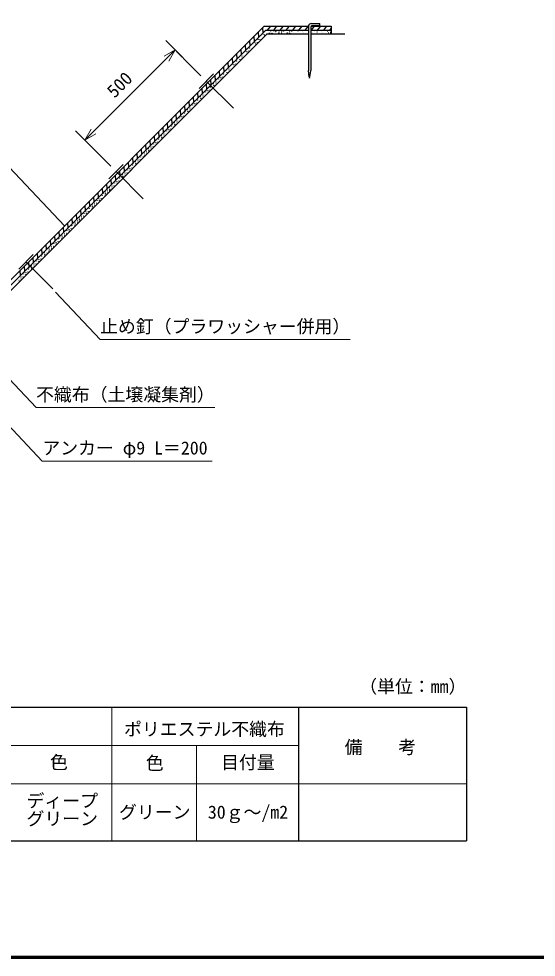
# Model space of a CAD drawing. Units: millimetres, scale not verified. Extents: x 200 to 8200, y 200 to 5825.
# Drawn here: x 2173 to 4200, y 200 to 3874 of the extents above; entities that cross this region are included whole.
import ezdxf
from ezdxf.enums import TextEntityAlignment as Align

# ---------------------------------------------------------------- set-up
doc = ezdxf.new("R2010")
doc.units = ezdxf.units.MM
doc.header["$LTSCALE"] = 20
for name, color, linetype, lineweight in [('C-MTR-FRAM', 5, 'Continuous', 25), ('C-MTR-LINE', 5, 'Continuous', 13), ('C-STR', 7, 'Continuous', 25), ('C-STR-DIM', 1, 'Continuous', 13), ('C-STR-HTXT', 1, 'Continuous', 13), ('C-TTL', 2, 'Continuous', 70)]:
    doc.layers.add(name, color=color, linetype=linetype, lineweight=lineweight)
doc.layers.add('C-MTR-TXT', color=5, linetype='Continuous')
doc.styles.add('ＭＳ ゴシック', font='')
doc.styles.get('ＭＳ ゴシック').set_extended_font_data('MS Gothic')

msp = doc.modelspace()

# ---------------------------------------------------------------- linework, layer by layer
at = {"layer": 'C-MTR-FRAM'}
for p, q in [((744.21, 1179.02), (3926.73, 1179.02)), ((3268.4, 1179.02), (3268.4, 656.02)), ((3926.73, 1179.02), (3926.73, 656.02)), ((744.21, 656.02), (3926.73, 656.02))]:
    msp.add_line(p, q, dxfattribs=at)
at = {"layer": 'C-MTR-LINE'}
for p, q in [((2538.09, 1179.02), (2538.09, 656.02)), ((1411.83, 1029.02), (3268.4, 1029.02)), ((2869.17, 1029.02), (2869.17, 656.02)), ((744.21, 879.02), (3926.73, 879.02))]:
    msp.add_line(p, q, dxfattribs=at)
at = {"layer": 'C-STR'}
for p, q in [((1860.33, 2571.38), (3134.26, 3845.31)), ((1870.36, 2560.2), (3140.48, 3830.31)), ((3110.54, 3821.59), (3112.25, 3802.08)), ((3127.51, 3838.56), (3129.22, 3819.05)), ((3134.26, 3845.31), (3307.69, 3845.31)), ((3140.48, 3830.31), (3307.69, 3830.31)), ((3159, 3845.31), (3146.41, 3830.31)), ((3183, 3845.31), (3170.41, 3830.31)), ((3208.23, 3845.31), (3195.64, 3830.31)), ((3232.23, 3845.31), (3219.64, 3830.31)), ((3257.46, 3845.31), (3244.87, 3830.31)), ((3281.46, 3845.31), (3268.87, 3830.31)), ((3306.69, 3845.31), (3294.1, 3830.31)), ((3307.69, 3846.5), (3307.69, 3671.4)), ((3316.69, 3841.4), (3316.69, 3671.4)), ((3316.69, 3830.31), (3396.69, 3830.31)), ((3330.69, 3845.31), (3318.1, 3830.31)), ((3318.58, 3845.31), (3396.69, 3845.31)), ((3319.21, 3855.38), (3352.16, 3855.38)), ((3352.16, 3846.38), (3322.1, 3846.38)), ((3354.69, 3845.31), (3342.1, 3830.31)), ((3352.16, 3846.38), (3352.16, 3855.38)), ((3361.51, 3845.31), (3376.2, 3845.31)), ((3378.69, 3845.31), (3366.1, 3830.31)), ((3396.69, 3838.16), (3390.1, 3830.31)), ((3396.69, 3845.31), (3396.69, 3815.31)), ((1880.97, 2549.59), (3146.69, 3815.31)), ((3076.6, 3787.65), (3078.3, 3768.14)), ((3093.57, 3804.62), (3095.27, 3785.11)), ((3146.69, 3815.31), (3307.69, 3815.31)), ((3316.69, 3815.31), (3450.87, 3815.31)), ((3042.66, 3753.71), (3044.36, 3734.2)), ((3059.63, 3770.68), (3061.33, 3751.17)), ((3008.72, 3719.76), (3010.42, 3700.26)), ((3025.69, 3736.74), (3027.39, 3717.23)), ((2974.77, 3685.82), (2976.48, 3666.32)), ((2991.74, 3702.79), (2993.45, 3683.29)), ((2936.02, 3658.29), (2879.45, 3601.72)), ((2940.83, 3651.88), (2942.54, 3632.38)), ((2957.8, 3668.85), (2959.51, 3649.35)), ((3310.69, 3646.4), (3307.69, 3671.4)), ((3310.69, 3646.4), (3312.19, 3641.4)), ((3312.19, 3641.4), (3313.69, 3646.4)), ((3313.69, 3646.4), (3316.69, 3671.4)), ((2889.92, 3600.97), (2891.63, 3581.46)), ((2906.89, 3617.94), (2908.6, 3598.43)), ((3013.8, 3523.93), (2907.74, 3630)), ((2923.86, 3634.91), (2925.57, 3615.41)), ((2855.98, 3567.03), (2857.69, 3547.52)), ((2872.95, 3584), (2874.66, 3564.49)), ((2822.04, 3533.09), (2823.75, 3513.58)), ((2839.01, 3550.06), (2840.72, 3530.55)), ((2788.1, 3499.15), (2789.8, 3479.64)), ((2805.07, 3516.12), (2806.78, 3496.61)), ((2754.16, 3465.21), (2755.86, 3445.7)), ((2771.13, 3482.18), (2772.83, 3462.67)), ((2720.22, 3431.26), (2721.92, 3411.76)), ((2737.19, 3448.24), (2738.89, 3428.73)), ((2703.25, 3414.29), (2704.95, 3394.79)), ((2635.36, 3346.41), (2637.07, 3326.91)), ((2652.33, 3363.38), (2654.04, 3343.88)), ((2669.3, 3380.35), (2671.01, 3360.85)), ((2601.42, 3312.47), (2603.13, 3292.96)), ((2618.39, 3329.44), (2620.1, 3309.93)), ((2582.47, 3303.73), (2525.9, 3247.16)), ((2660.75, 3169.88), (2554.69, 3275.95)), ((2567.48, 3278.53), (2569.19, 3259.02)), ((2584.45, 3295.5), (2586.16, 3275.99)), ((2533.54, 3244.59), (2535.25, 3225.08)), ((2550.51, 3261.56), (2552.22, 3242.05)), ((2499.6, 3210.65), (2501.31, 3191.14)), ((2516.57, 3227.62), (2518.28, 3208.11)), ((2465.66, 3176.71), (2467.36, 3157.2)), ((2482.63, 3193.68), (2484.33, 3174.17)), ((2414.75, 3125.79), (2416.45, 3106.29)), ((2431.72, 3142.77), (2433.42, 3123.26)), ((2448.69, 3159.74), (2450.39, 3140.23)), ((2380.8, 3091.85), (2382.51, 3072.35)), ((2397.78, 3108.82), (2399.48, 3089.32)), ((2346.86, 3057.91), (2348.57, 3038.41)), ((2363.83, 3074.88), (2365.54, 3055.38)), ((2312.92, 3023.97), (2314.63, 3004.46)), ((2329.89, 3040.94), (2331.6, 3021.44)), ((2278.98, 2990.03), (2280.69, 2970.52)), ((2295.95, 3007), (2297.66, 2987.49)), ((2229.92, 2951.18), (2173.35, 2894.61)), ((2245.04, 2956.09), (2246.75, 2936.58)), ((2262.01, 2973.06), (2263.72, 2953.55)), ((2194.13, 2905.18), (2195.83, 2885.67)), ((2307.2, 2816.33), (2201.13, 2922.39)), ((2211.1, 2922.15), (2212.81, 2902.64)), ((2228.07, 2939.12), (2229.78, 2919.61)), ((2177.16, 2888.21), (2178.86, 2868.7))]:
    msp.add_line(p, q, dxfattribs=at)
at = {"layer": 'C-STR', "color": 1}
msp.add_line((2686.27, 3397.32), (2687.98, 3377.82), dxfattribs=at)
at = {"layer": 'C-STR'}
for centre in [(3159.66, 3826.94), (3164.48, 3823.47), (3172.19, 3826.33), (3179.66, 3823.94), (3192.19, 3823.33), (3196.66, 3826.94), (3201.48, 3823.47), (3209.19, 3826.33), (3229.66, 3826.94), (3234.48, 3823.47), (3242.19, 3826.33), (3266.79, 3826.81), (3285.74, 3825.9), (3331.64, 3825.9), (3341.88, 3822.64), (3358.97, 3825.9), (3382.97, 3825.9), (3110.32, 3793.92), (3117.53, 3792.24), (3124.94, 3808.54), (3129.66, 3816.94), (3134.48, 3813.47), (3134.82, 3807.35), (3142.19, 3816.33), (3154.94, 3818.54), (3164.82, 3817.35), (3191.94, 3818.54), (3201.82, 3817.35), (3224.94, 3818.54), (3234.82, 3817.35), (3289.65, 3819.61), (3322.02, 3819.21), (3362.88, 3819.61), (3386.88, 3819.61), (3393.78, 3820.59), (3061.78, 3749.05), (3074.31, 3748.45), (3076.38, 3759.98), (3081.1, 3768.38), (3083.59, 3758.3), (3091, 3774.6), (3095.72, 3783), (3100.54, 3779.53), (3100.88, 3773.41), (3108.25, 3782.39), (3030.19, 3717.47), (3038.04, 3722.74), (3039.35, 3715.44), (3047.61, 3728.03), (3047.62, 3720.14), (3054.98, 3729.12), (3057.06, 3740.65), (3066.6, 3745.59), (3066.94, 3739.47), (2996.7, 3677.11), (3004.07, 3678.21), (3006.14, 3689.74), (3010.87, 3698.14), (3015.69, 3694.68), (3016.03, 3688.55), (3023.4, 3697.54), (3025.47, 3709.07), (3036.72, 3708.54), (2955.23, 3638.83), (2959.96, 3647.23), (2964.78, 3643.77), (2965.12, 3637.64), (2972.49, 3646.62), (2974.56, 3658.16), (2979.28, 3666.56), (2981.77, 3656.47), (2985.81, 3657.63), (2987.13, 3671.83), (2988.44, 3664.53), (2996.7, 3669.23), (2923.65, 3607.24), (2928.37, 3615.64), (2934.9, 3606.71), (2936.22, 3620.92), (2937.53, 3613.62), (2945.78, 3626.2), (2945.79, 3618.32), (2953.16, 3627.3), (2877.46, 3564.73), (2885.31, 3570.01), (2894.87, 3575.29), (2894.88, 3567.41), (2902.25, 3576.39), (2904.32, 3587.92), (2909.04, 3596.32), (2913.87, 3592.85), (2914.21, 3586.73), (2921.57, 3595.71), (2853.41, 3537.01), (2858.13, 3545.41), (2862.95, 3541.94), (2863.29, 3535.82), (2870.66, 3544.8), (2872.73, 3556.33), (2879.95, 3554.65), (2883.98, 3555.8), (2886.61, 3562.7), (2807.22, 3494.5), (2812.04, 3491.03), (2819.75, 3493.89), (2821.82, 3505.42), (2826.55, 3513.82), (2833.07, 3504.89), (2834.39, 3519.1), (2835.7, 3511.79), (2843.96, 3524.38), (2843.97, 3516.49), (2851.34, 3525.47), (2770.91, 3454.51), (2775.63, 3462.91), (2782.16, 3453.98), (2783.48, 3468.18), (2784.79, 3460.88), (2793.05, 3473.47), (2793.06, 3465.58), (2800.42, 3474.56), (2802.5, 3486.1), (2812.38, 3484.91), (2732.57, 3417.27), (2742.14, 3422.56), (2749.51, 3423.65), (2751.58, 3435.18), (2756.31, 3443.58), (2761.13, 3440.12), (2761.47, 3434), (2768.84, 3442.98), (2778.12, 3452.83), (2700.67, 3384.27), (2705.4, 3392.67), (2710.22, 3389.21), (2710.56, 3383.08), (2717.93, 3392.06), (2720, 3403.6), (2724.72, 3412), (2731.25, 3403.07), (2733.88, 3409.97), (2742.15, 3414.67), (2664.69, 3349.39), (2674.26, 3354.67), (2674.26, 3346.79), (2680.34, 3352.16), (2681.66, 3366.36), (2682.97, 3359.06), (2691.23, 3371.64), (2691.23, 3363.76), (2698.6, 3372.74), (2622.9, 3310.17), (2630.75, 3315.45), (2632.06, 3308.15), (2640.31, 3320.73), (2640.32, 3312.85), (2647.69, 3321.83), (2649.76, 3333.36), (2654.49, 3341.76), (2659.65, 3332.17), (2663.37, 3335.19), (2667.01, 3341.15), (2596.78, 3270.92), (2598.85, 3282.45), (2603.57, 3290.85), (2608.4, 3287.38), (2608.74, 3281.26), (2616.1, 3290.24), (2618.18, 3301.77), (2629.43, 3301.24), (2552.66, 3239.94), (2557.48, 3236.47), (2565.19, 3239.33), (2567.26, 3250.86), (2571.99, 3259.26), (2578.51, 3250.33), (2579.84, 3264.54), (2581.14, 3257.23), (2589.4, 3269.82), (2589.41, 3261.94), (2511.95, 3196.66), (2521.52, 3201.94), (2527.6, 3199.42), (2528.9, 3203.03), (2528.92, 3213.63), (2530.23, 3206.32), (2538.49, 3218.91), (2538.5, 3211.02), (2545.87, 3220), (2547.94, 3231.54), (2557.82, 3230.35), (2480.06, 3163.66), (2484.78, 3172.06), (2489.6, 3168.59), (2489.94, 3162.47), (2497.31, 3171.45), (2499.38, 3182.98), (2504.1, 3191.38), (2510.63, 3182.45), (2513.26, 3189.35), (2521.53, 3194.05), (2448.47, 3132.07), (2453.19, 3140.47), (2459.72, 3131.54), (2461.04, 3145.74), (2462.35, 3138.44), (2470.61, 3151.03), (2470.62, 3143.14), (2477.98, 3152.12), (2410.13, 3094.83), (2411.44, 3087.53), (2419.7, 3100.11), (2419.7, 3092.23), (2427.07, 3101.21), (2429.14, 3112.74), (2433.87, 3121.14), (2438.69, 3117.68), (2439.03, 3111.56), (2446.4, 3120.54), (2365.99, 3053.26), (2370.81, 3049.8), (2378.52, 3052.65), (2380.59, 3064.19), (2385.31, 3072.59), (2391.84, 3063.66), (2393.16, 3077.86), (2394.47, 3070.56), (2402.73, 3083.14), (2402.73, 3075.26), (2408.81, 3080.63), (2329.68, 3013.27), (2334.4, 3021.68), (2340.93, 3012.74), (2342.25, 3026.95), (2343.56, 3019.65), (2351.82, 3032.23), (2351.82, 3024.35), (2359.19, 3033.33), (2361.26, 3044.86), (2371.15, 3043.67), (2291.34, 2976.04), (2300.9, 2981.32), (2308.28, 2982.42), (2310.35, 2993.95), (2315.07, 3002.35), (2319.9, 2998.89), (2320.24, 2992.76), (2327.6, 3001.74), (2261.79, 2945.39), (2266.52, 2953.79), (2273.04, 2944.86), (2274.37, 2959.07), (2275.67, 2951.76), (2283.94, 2956.47), (2290.01, 2961.83), (2292.64, 2968.73), (2300.91, 2973.44), (2215.61, 2902.88), (2223.45, 2908.16), (2233.02, 2913.44), (2233.03, 2905.55), (2240.4, 2914.53), (2242.47, 2926.07), (2247.19, 2934.47), (2252.01, 2931), (2252.35, 2924.88), (2259.72, 2933.86), (2191.56, 2875.16), (2196.28, 2883.56), (2201.1, 2880.09), (2201.44, 2873.97), (2208.81, 2882.95), (2210.88, 2894.48), (2222.13, 2893.95), (2224.76, 2900.85), (2173.85, 2849.94), (2182.11, 2862.53), (2182.12, 2854.64), (2189.48, 2863.62)]:
    msp.add_circle(centre, 0.3, dxfattribs=at)
for centre, radius, start, end in [((3319.37, 3843.26), 12.12, 90.74558, 164.52089), ((3321.69, 3841.4), 5, 85.32404, 180)]:
    msp.add_arc(centre, radius, start, end, dxfattribs=at)
at = {"layer": 'C-STR-DIM'}
for p, q in [((2886.89, 3650.85), (2749, 3788.74)), ((2431.88, 3398.75), (2785.43, 3752.3)), ((2785.43, 3752.3), (2742.13, 3727.3)), ((2785.43, 3752.3), (2760.43, 3709)), ((2791.43, 3746.31), (2813.72, 3724.02)), ((2533.33, 3297.3), (2395.45, 3435.19)), ((2431.88, 3398.75), (2456.88, 3442.05)), ((2431.88, 3398.75), (2475.18, 3423.75))]:
    msp.add_line(p, q, dxfattribs=at)
at = {"layer": 'C-STR-HTXT'}
for p, q in [((2084.84, 3346.37), (2352.06, 3063.11)), ((2316.47, 2804.53), (2491.64, 2618.84)), ((1973.67, 2635.22), (2240.89, 2351.96)), ((2491.64, 2618.84), (3471.64, 2618.84)), ((2010.22, 2413.33), (2265.36, 2142.87)), ((2240.89, 2351.96), (2940.89, 2351.96)), ((2265.36, 2142.87), (2930.36, 2142.87))]:
    msp.add_line(p, q, dxfattribs=at)
at = {"layer": 'C-TTL'}
msp.add_lwpolyline([(200, 200), (8200, 200), (8200, 5740), (200, 5740)], close=True, dxfattribs=at)

# ---------------------------------------------------------------- texts
at = {"layer": 'C-MTR-TXT', "style": 'ＭＳ ゴシック'}
msp.add_text('（単位：mm）', height=51.32, dxfattribs=at).set_placement((3506.73, 1219.02), align=Align.BOTTOM_LEFT)
for s, p in [('ポリエステル不織布', (2900.38, 1093.1)), ('備\u3000\u3000考', (3589.64, 1022.43)), ('グリーン', (2705.74, 768.21)), ('30ｇ～/m2', (3071.03, 768.21))]:
    msp.add_text(s, height=51.32, dxfattribs=at).set_placement(p, align=Align.MIDDLE_CENTER)
for s, p in [('色', (2330.54, 922.16)), ('色', (2705.74, 919.02)), ('目付量', (3070.56, 922.16))]:
    msp.add_text(s, height=51.32, dxfattribs=at).set_placement(p, align=Align.BOTTOM_CENTER)
for s, p in [('ディープ', (2203.5, 838.21)), ('グリーン', (2203.5, 768.21))]:
    msp.add_text(s, height=51.32, dxfattribs=at).set_placement(p, align=Align.TOP_LEFT)
at = {"layer": 'C-STR-DIM', "color": 7, "style": 'ＭＳ ゴシック'}
msp.add_text('500', height=51.32, rotation=45, dxfattribs=at).set_placement((2559.66, 3550.4), align=Align.BOTTOM_LEFT)
at = {"layer": 'C-STR-HTXT', "color": 7, "style": 'ＭＳ ゴシック'}
for s, p in [('止め釘（プラワッシャー併用）', (2491.64, 2628.84)), ('不織布（土壌凝集剤）', (2240.89, 2361.96)), ('アンカー φ9 L＝200', (2265.36, 2152.87))]:
    msp.add_text(s, height=51.32, dxfattribs=at).set_placement(p, align=Align.BOTTOM_LEFT)

doc.saveas('drawing.dxf')
